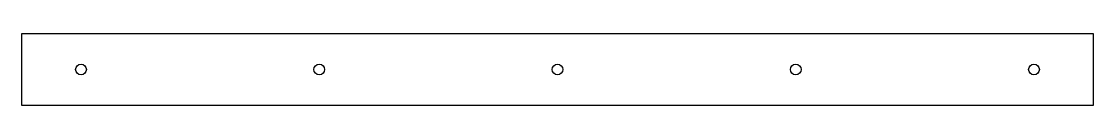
# Model space of a CAD drawing. Header units: millimetres. Extents: x -77 to 373, y -9 to 21.
import ezdxf

# ---------------------------------------------------------------- set-up
doc = ezdxf.new("R2010")
doc.units = ezdxf.units.MM

msp = doc.modelspace()

# ---------------------------------------------------------------- linework, layer by layer
at = {"color": 7, "linetype": 'Continuous', "lineweight": 25}
for p, q in [((-76.81, 21.31), (-76.81, -8.69)), ((373.19, 21.31), (-76.81, 21.31)), ((373.19, -8.69), (373.19, 21.31)), ((-76.81, -8.69), (373.19, -8.69))]:
    msp.add_line(p, q, dxfattribs=at)
for centre in [(-51.81, 6.31), (48.19, 6.31), (148.19, 6.31), (248.19, 6.31), (348.19, 6.31)]:
    msp.add_circle(centre, 2.25, dxfattribs=at)

doc.saveas('drawing.dxf')
